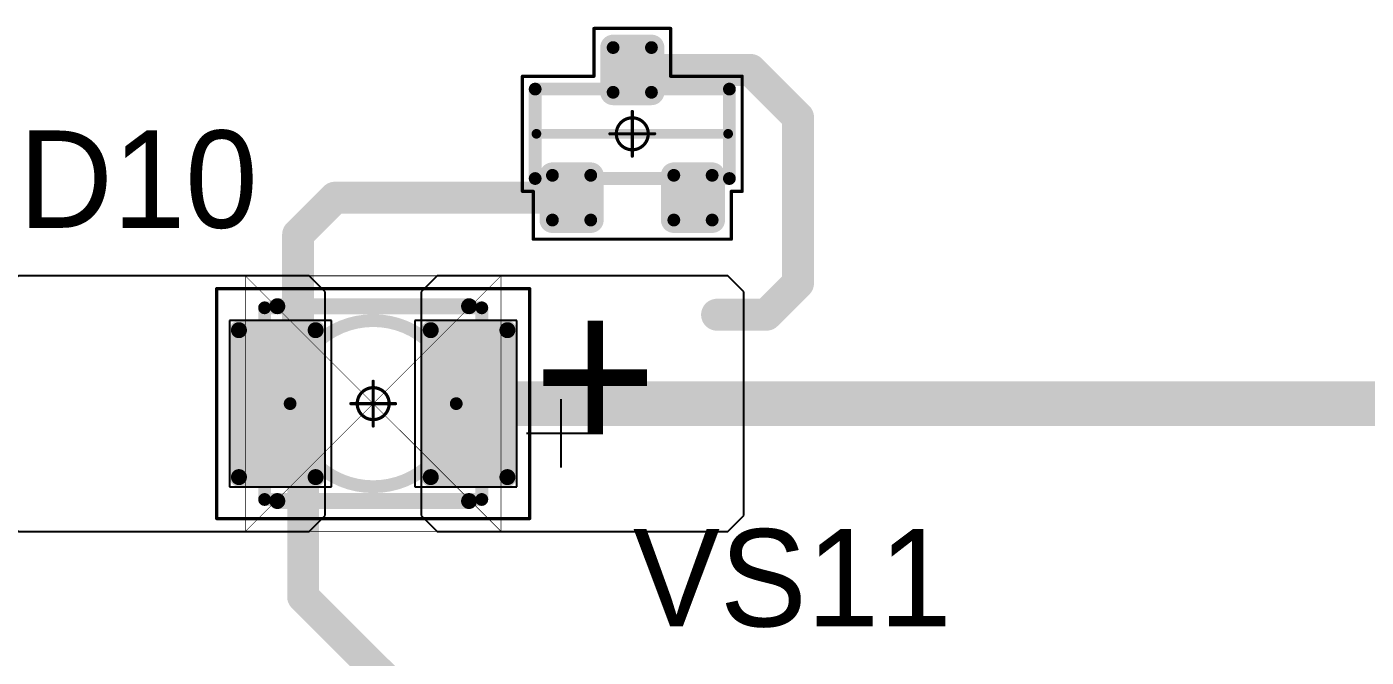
# Model space of a CAD drawing. Header units: millimetres. Extents: x 0 to 775, y 25 to 939.
# Drawn here: x 35.91 to 56.87, y 92.43 to 102.3 of the extents above; entities that cross this region are included whole.
import ezdxf

# ---------------------------------------------------------------- set-up
doc = ezdxf.new("R2010")
doc.units = ezdxf.units.MM
for name, color, linetype in [('Mechanical13', 56, 'Continuous'), ('Mechanical15', 56, 'Continuous'), ('Mechanical9', 56, 'Continuous'), ('TopLayer', 1, 'Continuous'), ('TopOverlay', 2, 'Continuous'), ('TopPaste', 8, 'Continuous'), ('TopSolder', 216, 'Continuous')]:
    doc.layers.add(name, color=color, linetype=linetype)

# ---------------------------------------------------------------- blocks, each defined once
blk = doc.blocks.new('SOT23_59')
at = {"layer": 'Mechanical13', "const_width": 0.2}
for points in [[(-0.7, 1.52), (0.7, 1.52)], [(-0.7, 1.52), (-0.7, -1.52)], [(0.7, 1.52), (0.7, -1.52)], [(-0.7, -1.52), (0.7, -1.52)]]:
    blk.add_lwpolyline(points, dxfattribs=at)
at = {"layer": 'Mechanical13', "const_width": 0.1}
for points in [[(-0.75, 1.52, 1), (-0.65, 1.52, 1)], [(-0.75, 1.52, 1), (-0.65, 1.52, 1)], [(0.65, 1.52, 1), (0.75, 1.52, 1)], [(0.65, 1.52, 1), (0.75, 1.52, 1)], [(-0.75, -1.52, 1), (-0.65, -1.52, 1)], [(-0.75, -1.52, 1), (-0.65, -1.52, 1)], [(0.65, -1.52, 1), (0.75, -1.52, 1)], [(0.65, -1.52, 1), (0.75, -1.52, 1)]]:
    blk.add_lwpolyline(points, format="xyb", close=True, dxfattribs=at)
at = {"layer": 'Mechanical15', "const_width": 0.05}
for points in [[(-0.9, 1.72), (-0.9, 1.55)], [(-0.9, 1.72), (0.9, 1.72)], [(0.9, 1.72), (0.9, 0.6)], [(-1.65, 1.55), (-1.65, -1.55)], [(-1.65, 1.55), (-0.9, 1.55)], [(0.9, 0.6), (1.65, 0.6)], [(1.65, 0.6), (1.65, -0.6)], [(0, 0.35), (0, -0.35)], [(-0.35, 0), (0.35, 0)], [(0.9, -0.6), (1.65, -0.6)], [(0.9, -0.6), (0.9, -1.72)], [(-1.65, -1.55), (-0.9, -1.55)], [(-0.9, -1.55), (-0.9, -1.72)], [(-0.9, -1.72), (0.9, -1.72)]]:
    blk.add_lwpolyline(points, dxfattribs=at)
at = {"layer": 'Mechanical15'}
for points, const_width in [([(-0.913, 1.72, 1), (-0.888, 1.72, 1)], 0.025), ([(-0.913, 1.72, 1), (-0.888, 1.72, 1)], 0.025), ([(0.888, 1.72, 1), (0.913, 1.72, 1)], 0.025), ([(0.888, 1.72, 1), (0.913, 1.72, 1)], 0.025), ([(-1.662, 1.55, 1), (-1.637, 1.55, 1)], 0.025), ([(-1.662, 1.55, 1), (-1.637, 1.55, 1)], 0.025), ([(-0.913, 1.55, 1), (-0.888, 1.55, 1)], 0.025), ([(-0.913, 1.55, 1), (-0.888, 1.55, 1)], 0.025), ([(0.888, 0.6, 1), (0.913, 0.6, 1)], 0.025), ([(0.888, 0.6, 1), (0.913, 0.6, 1)], 0.025), ([(1.637, 0.6, 1), (1.662, 0.6, 1)], 0.025), ([(1.637, 0.6, 1), (1.662, 0.6, 1)], 0.025), ([(0.25, 0, 1), (-0.25, 0, 1)], 0.05), ([(-0.012, 0.35, 1), (0.012, 0.35, 1)], 0.025), ([(-0.362, 0, 1), (-0.337, 0, 1)], 0.025), ([(-0.262, 0, 1), (-0.238, 0, 1)], 0.025), ([(0.238, 0, 1), (0.262, 0, 1)], 0.025), ([(0.337, 0, 1), (0.362, 0, 1)], 0.025), ([(-0.012, -0.35, 1), (0.012, -0.35, 1)], 0.025), ([(0.888, -0.6, 1), (0.913, -0.6, 1)], 0.025), ([(0.888, -0.6, 1), (0.913, -0.6, 1)], 0.025), ([(1.637, -0.6, 1), (1.662, -0.6, 1)], 0.025), ([(1.637, -0.6, 1), (1.662, -0.6, 1)], 0.025), ([(-1.662, -1.55, 1), (-1.637, -1.55, 1)], 0.025), ([(-1.662, -1.55, 1), (-1.637, -1.55, 1)], 0.025), ([(-0.913, -1.55, 1), (-0.888, -1.55, 1)], 0.025), ([(-0.913, -1.55, 1), (-0.888, -1.55, 1)], 0.025), ([(-0.913, -1.72, 1), (-0.888, -1.72, 1)], 0.025), ([(-0.913, -1.72, 1), (-0.888, -1.72, 1)], 0.025), ([(0.888, -1.72, 1), (0.913, -1.72, 1)], 0.025), ([(0.888, -1.72, 1), (0.913, -1.72, 1)], 0.025)]:
    blk.add_lwpolyline(points, format="xyb", close=True, dxfattribs=dict(at, const_width=const_width))
at = {"layer": 'TopLayer', "const_width": 0.1}
for points in [[(-1.4, 1.25, 1), (-1.3, 1.25, 1)], [(-0.7, 1.25, 1), (-0.6, 1.25, 1)], [(-1.4, 0.65, 1), (-1.3, 0.65, 1)], [(-0.7, 0.65, 1), (-0.6, 0.65, 1)], [(0.6, 0.3, 1), (0.7, 0.3, 1)], [(1.3, 0.3, 1), (1.4, 0.3, 1)], [(0.6, -0.3, 1), (0.7, -0.3, 1)], [(1.3, -0.3, 1), (1.4, -0.3, 1)], [(-1.4, -0.65, 1), (-1.3, -0.65, 1)], [(-0.7, -0.65, 1), (-0.6, -0.65, 1)], [(-1.4, -1.25, 1), (-1.3, -1.25, 1)], [(-0.7, -1.25, 1), (-0.6, -1.25, 1)]]:
    blk.add_lwpolyline(points, format="xyb", close=True, dxfattribs=at)
at = {"layer": 'TopLayer'}
for points in [[(-1.35, 1.35), (-1.35, 0.55), (-0.65, 1.35), (-0.65, 0.55)], [(-1.45, 1.25), (-1.45, 0.65), (-0.55, 1.25), (-0.55, 0.65)], [(0.55, 0.3), (0.55, -0.3), (1.45, 0.3), (1.45, -0.3)], [(0.65, 0.4), (0.65, -0.4), (1.35, 0.4), (1.35, -0.4)], [(-1.35, -0.55), (-1.35, -1.35), (-0.65, -0.55), (-0.65, -1.35)], [(-1.45, -0.65), (-1.45, -1.25), (-0.55, -0.65), (-0.55, -1.25)]]:
    blk.add_solid(points, dxfattribs=at)
at = {"layer": 'TopOverlay', "const_width": 0.15}
blk.add_lwpolyline([(0, 1.5), (0, -1.5)], dxfattribs=at)
at = {"layer": 'TopOverlay', "const_width": 0.075}
for points in [[(-0.038, 1.5, 1), (0.038, 1.5, 1)], [(-0.038, -1.5, 1), (0.038, -1.5, 1)]]:
    blk.add_lwpolyline(points, format="xyb", close=True, dxfattribs=at)
at = {"layer": 'TopPaste', "const_width": 0.075}
for points in [[(-1.387, 1.25, 1), (-1.313, 1.25, 1)], [(-0.687, 1.25, 1), (-0.613, 1.25, 1)], [(-1.387, 0.65, 1), (-1.313, 0.65, 1)], [(-0.687, 0.65, 1), (-0.613, 0.65, 1)], [(0.613, 0.3, 1), (0.687, 0.3, 1)], [(1.313, 0.3, 1), (1.387, 0.3, 1)], [(0.613, -0.3, 1), (0.687, -0.3, 1)], [(1.313, -0.3, 1), (1.387, -0.3, 1)], [(-1.387, -0.65, 1), (-1.313, -0.65, 1)], [(-0.687, -0.65, 1), (-0.613, -0.65, 1)], [(-1.387, -1.25, 1), (-1.313, -1.25, 1)], [(-0.687, -1.25, 1), (-0.613, -1.25, 1)]]:
    blk.add_lwpolyline(points, format="xyb", close=True, dxfattribs=at)
at = {"layer": 'TopPaste'}
for points in [[(-1.35, 1.325), (-1.35, 0.575), (-0.65, 1.325), (-0.65, 0.575)], [(-1.425, 1.25), (-1.425, 0.65), (-0.575, 1.25), (-0.575, 0.65)], [(0.575, 0.3), (0.575, -0.3), (1.425, 0.3), (1.425, -0.3)], [(0.65, 0.375), (0.65, -0.375), (1.35, 0.375), (1.35, -0.375)], [(-1.35, -0.575), (-1.35, -1.325), (-0.65, -0.575), (-0.65, -1.325)], [(-1.425, -0.65), (-1.425, -1.25), (-0.575, -0.65), (-0.575, -1.25)]]:
    blk.add_solid(points, dxfattribs=at)
at = {"layer": 'TopSolder', "const_width": 0.202}
for points in [[(-1.451, 1.25, 1), (-1.249, 1.25, 1)], [(-0.751, 1.25, 1), (-0.549, 1.25, 1)], [(-1.451, 0.65, 1), (-1.249, 0.65, 1)], [(-0.751, 0.65, 1), (-0.549, 0.65, 1)], [(0.549, 0.3, 1), (0.751, 0.3, 1)], [(1.249, 0.3, 1), (1.451, 0.3, 1)], [(0.549, -0.3, 1), (0.751, -0.3, 1)], [(1.249, -0.3, 1), (1.451, -0.3, 1)], [(-1.451, -0.65, 1), (-1.249, -0.65, 1)], [(-0.751, -0.65, 1), (-0.549, -0.65, 1)], [(-1.451, -1.25, 1), (-1.249, -1.25, 1)], [(-0.751, -1.25, 1), (-0.549, -1.25, 1)]]:
    blk.add_lwpolyline(points, format="xyb", close=True, dxfattribs=at)
at = {"layer": 'TopSolder'}
for points in [[(-1.35, 1.452), (-1.35, 0.448), (-0.65, 1.452), (-0.65, 0.448)], [(-1.552, 1.25), (-1.552, 0.65), (-0.448, 1.25), (-0.448, 0.65)], [(0.65, 0.502), (0.65, -0.502), (1.35, 0.502), (1.35, -0.502)], [(0.448, 0.3), (0.448, -0.3), (1.552, 0.3), (1.552, -0.3)], [(-1.35, -0.448), (-1.35, -1.452), (-0.65, -0.448), (-0.65, -1.452)], [(-1.552, -0.65), (-1.552, -1.25), (-0.448, -0.65), (-0.448, -1.25)]]:
    blk.add_solid(points, dxfattribs=at)
blk = doc.blocks.new('T66G_152')
at = {"layer": 'Mechanical13'}
for p, q in [((2.936, 0.071), (2.936, -1)), ((2.4, -0.464), (3.471, -0.464))]:
    blk.add_line(p, q, dxfattribs=at)
at = {"layer": 'Mechanical13', "const_width": 0.2}
for points in [[(-1.7, -1.5), (-1.7, 1.5)], [(-1.7, 1.5), (1.7, 1.5)], [(1.7, -1.5), (1.7, 1.5)], [(-1.7, -1.5), (1.7, -1.5)]]:
    blk.add_lwpolyline(points, dxfattribs=at)
at = {"layer": 'Mechanical13'}
for points, const_width in [([(-1.75, 1.5, 1), (-1.65, 1.5, 1)], 0.1), ([(-1.75, 1.5, 1), (-1.65, 1.5, 1)], 0.1), ([(1.65, 1.5, 1), (1.75, 1.5, 1)], 0.1), ([(1.65, 1.5, 1), (1.75, 1.5, 1)], 0.1), ([(1.3, 0, 1), (-1.3, 0, 1)], 0.2), ([(-1.35, 0, 1), (-1.25, 0, 1)], 0.1), ([(1.25, 0, 1), (1.35, 0, 1)], 0.1), ([(-1.75, -1.5, 1), (-1.65, -1.5, 1)], 0.1), ([(-1.75, -1.5, 1), (-1.65, -1.5, 1)], 0.1), ([(1.65, -1.5, 1), (1.75, -1.5, 1)], 0.1), ([(1.65, -1.5, 1), (1.75, -1.5, 1)], 0.1)]:
    blk.add_lwpolyline(points, format="xyb", close=True, dxfattribs=dict(at, const_width=const_width))
at = {"layer": 'Mechanical15', "const_width": 0.05}
for points in [[(-2.45, 1.8), (2.45, 1.8)], [(-2.45, -1.8), (-2.45, 1.8)], [(2.45, -1.8), (2.45, 1.8)], [(0, -0.35), (0, 0.35)], [(-0.35, 0), (0.35, 0)], [(-2.45, -1.8), (2.45, -1.8)]]:
    blk.add_lwpolyline(points, dxfattribs=at)
at = {"layer": 'Mechanical15'}
for points, const_width in [([(-2.462, 1.8, 1), (-2.438, 1.8, 1)], 0.025), ([(-2.462, 1.8, 1), (-2.438, 1.8, 1)], 0.025), ([(2.438, 1.8, 1), (2.462, 1.8, 1)], 0.025), ([(2.438, 1.8, 1), (2.462, 1.8, 1)], 0.025), ([(0.25, 0, 1), (-0.25, 0, 1)], 0.05), ([(-0.012, 0.35, 1), (0.012, 0.35, 1)], 0.025), ([(-0.362, 0, 1), (-0.337, 0, 1)], 0.025), ([(-0.262, 0, 1), (-0.238, 0, 1)], 0.025), ([(0.238, 0, 1), (0.262, 0, 1)], 0.025), ([(0.337, 0, 1), (0.362, 0, 1)], 0.025), ([(-0.012, -0.35, 1), (0.012, -0.35, 1)], 0.025), ([(-2.462, -1.8, 1), (-2.438, -1.8, 1)], 0.025), ([(-2.462, -1.8, 1), (-2.438, -1.8, 1)], 0.025), ([(2.438, -1.8, 1), (2.462, -1.8, 1)], 0.025), ([(2.438, -1.8, 1), (2.462, -1.8, 1)], 0.025)]:
    blk.add_lwpolyline(points, format="xyb", close=True, dxfattribs=dict(at, const_width=const_width))
at = {"layer": 'TopLayer'}
for p, q in [((-5.55, 2), (-5.8, 1.75)), ((-1, 2), (-5.55, 2)), ((-0.75, 1.75), (-1, 2)), ((1, 2), (0.75, 1.75)), ((5.55, 2), (1, 2)), ((5.8, 1.75), (5.55, 2)), ((-5.8, 1.75), (-5.8, -1.75)), ((-0.75, -1.75), (-0.75, 1.75)), ((0.75, 1.75), (0.75, -1.75)), ((5.8, -1.75), (5.8, 1.75)), ((-5.8, -1.75), (-5.55, -2)), ((-1, -2), (-0.75, -1.75)), ((0.75, -1.75), (1, -2)), ((5.55, -2), (5.8, -1.75)), ((-5.55, -2), (-1, -2)), ((1, -2), (5.55, -2))]:
    blk.add_line(p, q, dxfattribs=at)
at = {"layer": 'TopLayer', "const_width": 0.15}
for points in [[(-2.175, 1.15, 1), (-2.025, 1.15, 1)], [(-0.975, 1.15, 1), (-0.825, 1.15, 1)], [(0.825, 1.15, 1), (0.975, 1.15, 1)], [(2.025, 1.15, 1), (2.175, 1.15, 1)], [(-2.175, -1.15, 1), (-2.025, -1.15, 1)], [(-0.975, -1.15, 1), (-0.825, -1.15, 1)], [(0.825, -1.15, 1), (0.975, -1.15, 1)], [(2.025, -1.15, 1), (2.175, -1.15, 1)]]:
    blk.add_lwpolyline(points, format="xyb", close=True, dxfattribs=at)
at = {"layer": 'TopLayer'}
for points in [[(-0.9, 1.3), (-2.1, 1.3), (-0.9, -1.3), (-2.1, -1.3)], [(2.1, 1.3), (0.9, 1.3), (2.1, -1.3), (0.9, -1.3)], [(-0.75, 1.15), (-2.25, 1.15), (-0.75, -1.15), (-2.25, -1.15)], [(2.25, 1.15), (0.75, 1.15), (2.25, -1.15), (0.75, -1.15)]]:
    blk.add_solid(points, dxfattribs=at)
at = {"layer": 'TopOverlay', "const_width": 0.25}
for points in [[(-1.5, 1.525), (1.5, 1.525)], [(-1.5, -1.525), (1.5, -1.525)]]:
    blk.add_lwpolyline(points, dxfattribs=at)
at = {"layer": 'TopOverlay', "const_width": 0.125}
for points in [[(-1.562, 1.525, 1), (-1.438, 1.525, 1)], [(1.438, 1.525, 1), (1.562, 1.525, 1)], [(-1.562, -1.525, 1), (-1.438, -1.525, 1)], [(1.438, -1.525, 1), (1.562, -1.525, 1)]]:
    blk.add_lwpolyline(points, format="xyb", close=True, dxfattribs=at)
at = {"layer": 'TopPaste', "const_width": 0.125}
for points in [[(-2.163, 1.15, 1), (-2.038, 1.15, 1)], [(-0.963, 1.15, 1), (-0.838, 1.15, 1)], [(0.838, 1.15, 1), (0.963, 1.15, 1)], [(2.038, 1.15, 1), (2.163, 1.15, 1)], [(-2.163, -1.15, 1), (-2.038, -1.15, 1)], [(-0.963, -1.15, 1), (-0.838, -1.15, 1)], [(0.838, -1.15, 1), (0.963, -1.15, 1)], [(2.038, -1.15, 1), (2.163, -1.15, 1)]]:
    blk.add_lwpolyline(points, format="xyb", close=True, dxfattribs=at)
at = {"layer": 'TopPaste'}
for points in [[(-0.9, 1.275), (-2.1, 1.275), (-0.9, -1.275), (-2.1, -1.275)], [(2.1, 1.275), (0.9, 1.275), (2.1, -1.275), (0.9, -1.275)], [(-0.775, 1.15), (-2.225, 1.15), (-0.775, -1.15), (-2.225, -1.15)], [(2.225, 1.15), (0.775, 1.15), (2.225, -1.15), (0.775, -1.15)]]:
    blk.add_solid(points, dxfattribs=at)
at = {"layer": 'TopSolder'}
for p, q in [((-2.25, 1.3), (-2.25, -1.3)), ((-0.65, 1.3), (-2.25, 1.3)), ((-0.65, -1.3), (-0.65, 1.3)), ((0.65, 1.3), (0.65, -1.3)), ((2.25, 1.3), (0.65, 1.3)), ((2.25, -1.3), (2.25, 1.3)), ((-2.25, -1.3), (-0.65, -1.3)), ((0.65, -1.3), (2.25, -1.3))]:
    blk.add_line(p, q, dxfattribs=at)
at = {"layer": 'TopOverlay'}
blk.add_text('+', height=2.5, dxfattribs=at).set_placement((2.5, -0.8))

msp = doc.modelspace()

# ---------------------------------------------------------------- linework, layer by layer
at = {"layer": 'Mechanical9'}
for points, const_width in [([(39.333, 98.4), (43.333, 98.4)], 0.0127), ([(39.333, 94.4), (39.333, 98.4)], 0.0127), ([(39.333, 94.4), (43.333, 98.4)], 0.01), ([(39.333, 98.4), (43.333, 94.4)], 0.01), ([(43.333, 94.4), (43.333, 98.4)], 0.0127), ([(39.333, 94.4), (43.333, 94.4)], 0.0127)]:
    msp.add_lwpolyline(points, dxfattribs=dict(at, const_width=const_width))
for points, const_width in [([(39.329, 98.4, 1), (39.336, 98.4, 1)], 0.00635), ([(39.329, 98.4, 1), (39.336, 98.4, 1)], 0.00635), ([(39.33, 98.4, 1), (39.335, 98.4, 1)], 0.005), ([(43.329, 98.4, 1), (43.336, 98.4, 1)], 0.00635), ([(43.329, 98.4, 1), (43.336, 98.4, 1)], 0.00635), ([(43.33, 98.4, 1), (43.335, 98.4, 1)], 0.005), ([(39.329, 94.4, 1), (39.336, 94.4, 1)], 0.00635), ([(39.329, 94.4, 1), (39.336, 94.4, 1)], 0.00635), ([(39.33, 94.4, 1), (39.335, 94.4, 1)], 0.005), ([(43.329, 94.4, 1), (43.336, 94.4, 1)], 0.00635), ([(43.329, 94.4, 1), (43.336, 94.4, 1)], 0.00635), ([(43.33, 94.4, 1), (43.335, 94.4, 1)], 0.005)]:
    msp.add_lwpolyline(points, format="xyb", close=True, dxfattribs=dict(at, const_width=const_width))
at = {"layer": 'TopLayer'}
for points, const_width in [([(45.388, 101.624), (47.239, 101.624)], 0.5), ([(47.239, 101.624), (47.982, 100.882)], 0.5), ([(47.982, 98.286), (47.982, 100.882)], 0.5), ([(40.158, 99.046), (40.736, 99.624)], 0.5), ([(40.736, 99.624), (44.438, 99.624)], 0.5), ([(40.158, 97.719), (40.158, 99.046)], 0.5), ([(47.487, 97.792), (47.982, 98.286)], 0.5), ([(46.715, 97.792), (47.487, 97.792)], 0.5), ([(39.833, 96.4), (40.237, 95.995)], 0.5), ([(42.833, 96.4), (81.868, 96.4)], 0.7), ([(40.237, 93.377), (40.237, 95.995)], 0.5), ([(40.237, 93.377), (42.142, 91.472)], 0.5)]:
    msp.add_lwpolyline(points, dxfattribs=dict(at, const_width=const_width))
for points, const_width in [([(45.263, 101.624, 1), (45.513, 101.624, 1)], 0.25), ([(47.114, 101.624, 1), (47.364, 101.624, 1)], 0.25), ([(47.114, 101.624, 1), (47.364, 101.624, 1)], 0.25), ([(47.857, 100.882, 1), (48.107, 100.882, 1)], 0.25), ([(47.857, 100.882, 1), (48.107, 100.882, 1)], 0.25), ([(40.611, 99.624, 1), (40.861, 99.624, 1)], 0.25), ([(40.611, 99.624, 1), (40.861, 99.624, 1)], 0.25), ([(44.313, 99.624, 1), (44.563, 99.624, 1)], 0.25), ([(40.033, 99.046, 1), (40.283, 99.046, 1)], 0.25), ([(40.033, 99.046, 1), (40.283, 99.046, 1)], 0.25), ([(47.857, 98.286, 1), (48.107, 98.286, 1)], 0.25), ([(47.857, 98.286, 1), (48.107, 98.286, 1)], 0.25), ([(40.033, 97.719, 1), (40.283, 97.719, 1)], 0.25), ([(46.59, 97.792, 1), (46.84, 97.792, 1)], 0.25), ([(47.362, 97.792, 1), (47.612, 97.792, 1)], 0.25), ([(47.362, 97.792, 1), (47.612, 97.792, 1)], 0.25), ([(39.708, 96.4, 1), (39.958, 96.4, 1)], 0.25), ([(42.658, 96.4, 1), (43.008, 96.4, 1)], 0.35), ([(40.112, 95.995, 1), (40.362, 95.995, 1)], 0.25), ([(40.112, 95.995, 1), (40.362, 95.995, 1)], 0.25), ([(40.112, 93.377, 1), (40.362, 93.377, 1)], 0.25), ([(40.112, 93.377, 1), (40.362, 93.377, 1)], 0.25)]:
    msp.add_lwpolyline(points, format="xyb", close=True, dxfattribs=dict(at, const_width=const_width))

# ---------------------------------------------------------------- block references
for name, p, rotation in [('SOT23_59', (45.388, 100.624), 90), ('T66G_152', (41.333, 96.4), 360)]:
    msp.add_blockref(name, p, dxfattribs=dict(rotation=rotation))

# ---------------------------------------------------------------- texts
at = {"layer": 'TopOverlay'}
for s, p in [('D10', (35.787, 99.152)), ('VS11', (45.4, 92.912))]:
    msp.add_text(s, height=1.524, dxfattribs=at).set_placement(p)

doc.saveas('drawing.dxf')
